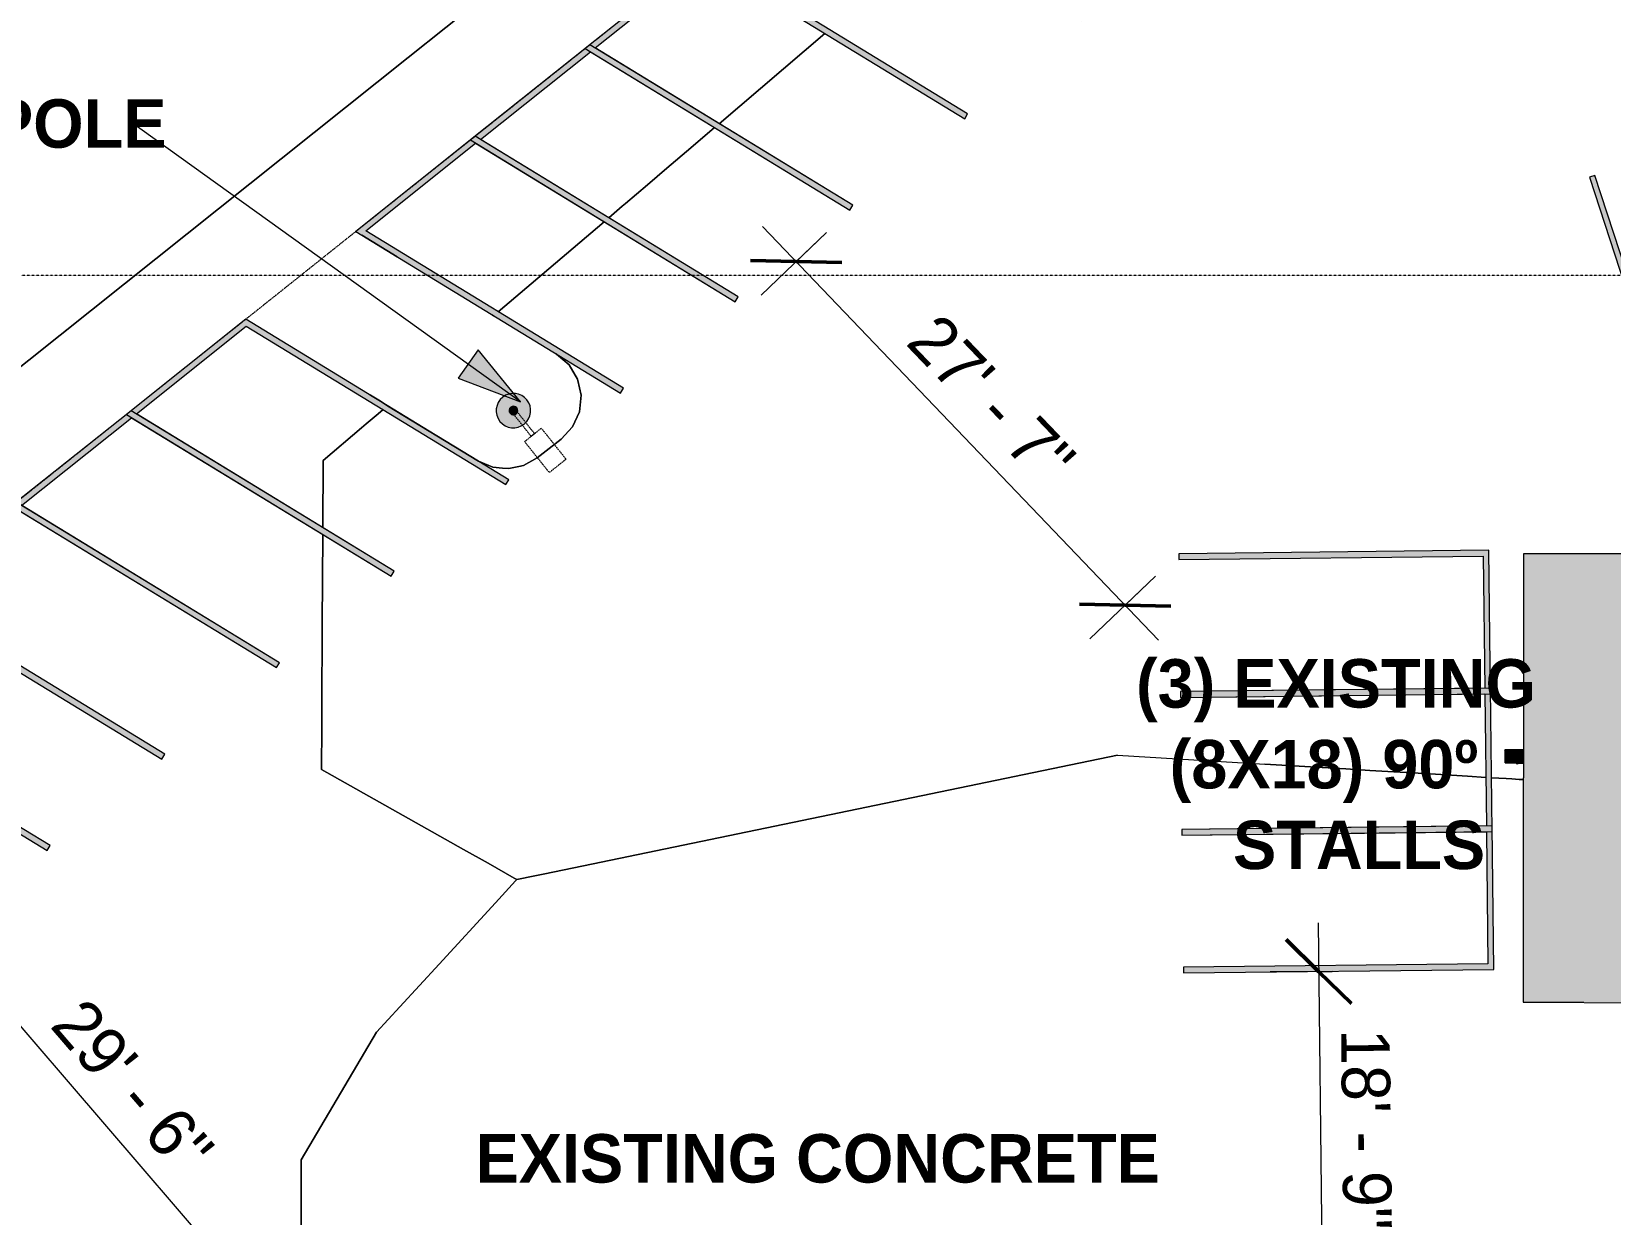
# Model space of a CAD drawing. Header units: inches. Extents: x -5728 to 634, y 9881 to 15115.
# Drawn here: x -3214 to -2115, y 12022 to 12846 of the extents above; entities that cross this region are included whole.
import ezdxf

# ---------------------------------------------------------------- set-up
doc = ezdxf.new("R2010")
doc.units = ezdxf.units.IN
doc.header["$MEASUREMENT"] = 0
for name, pattern in [('Aligning Line 1_8_', [0.25, 0.125, -0.125]), ('Dash_2_', [0.25, 0.125, -0.125]), ('Double Dash 3_8_', [1, 0.375, -0.125, 0.125, -0.125, 0.125, -0.125])]:
    doc.linetypes.add(name, pattern=pattern)
for name, color, linetype, lineweight in [('A-ANNO-DIMS', 211, 'Continuous', 9), ('A-ANNO-DIMS-360', 211, 'Continuous', 9), ('A-ROOF', 132, 'Continuous', 9), ('C-PRKG', 3, 'Continuous', 9), ('C-PRKG-IDEN', 70, 'Continuous', 9), ('C-PROP-LINE', 91, 'Double Dash 3_8_', 9), ('C-TOPO', 7, 'Continuous', 9), ('E-LITE-EQPM', 33, 'Continuous', 9), ('E-LITE-EQPM-HDLN', 30, 'Dash_2_', 9), ('G-ANNO-SYMB', 111, 'Aligning Line 1_8_', 9), ('G-ANNO-TEXT', 231, 'Continuous', 9)]:
    doc.layers.add(name, color=color, linetype=linetype, lineweight=lineweight)
doc.styles.add('Century Gothic', font='ufonts.com_century-gothic.ttf', dxfattribs={"height": 33.75})
doc.styles.add('Century Gothic_B', font='GOTHICB.TTF', dxfattribs={"height": 33.75})
doc.dimstyles.new('OD__1__Tol__', dxfattribs={"dimscale": 12, "dimtxt": 35.240679, "dimasz": 3.75, "dimexe": 2.8125, "dimexo": 1.875, "dimgap": 0.46875, "dimtad": 1, "dimdec": 0, "dimzin": 3, "dimdsep": 46, "dimlunit": 4, "dimtxsty": 'Century Gothic', "dimblk1": 'OBLIQUE', "dimblk2": 'OBLIQUE', "dimsah": 1, "dimcen": 0.09, "dimdle": 2.8125, "dimazin": 0, "dimtfac": 1, "dimtdec": 4, "dimtix": 1, "dimtmove": 0, "dimatfit": 3, "dimfxl": 1, "dimtvp": 1, "dimtfill": 1, "dimfrac": 2, "dimtolj": 1, "dimtzin": 0, "dimarcsym": 2})

# ---------------------------------------------------------------- blocks, each defined once
blk = doc.blocks.new('Walls 1 - Walls 1-1277454-SITE PLAN')
at = {"layer": 'A-ROOF'}
blk.add_hatch(color=254, dxfattribs=at).paths.add_polyline_path([(-1117.1, 10379.2), (-1117, 11208.4), (-1069, 11208.4), (-1069, 11353), (-1117, 11353), (-1116.8, 12482.2), (-2175.1, 12482.3), (-2175.2, 12169.9), (-1958, 12169), (-1956.8, 11915.8), (-1585.5, 11918.8), (-1585.5, 11774.1), (-1577.8, 11774.1), (-1577.8, 10643), (-1938.6, 10642.4), (-1938.6, 10381.4), (-1197.1, 10379.4)], flags=0)
for p, q in [((-2175.1, 12482.3), (-2175.2, 12169.9)), ((-1116.8, 12482.2), (-2175.1, 12482.3)), ((-2175.2, 12169.9), (-1958, 12169))]:
    blk.add_line(p, q, dxfattribs=at)
blk = doc.blocks.new('321723 - Pavement Markings - Parking - Angled - _8X18_ 70º-1523153-SITE PLAN')
at = {"layer": 'C-PRKG'}
h = blk.add_hatch(color=256, dxfattribs=at)
h.paths.add_polyline_path([(993.3, -203), (997.1, -201.6), (959.1, -103.1), (925.2, -4), (919.4, 0), (964.5, -123.9)], flags=0)
h.paths.add_polyline_path([(1099.2, -201.6), (1027.3, -4), (1061.3, -103.1), (1098.4, -199.4)], flags=0)
h.paths.add_polyline_path([(1025.9, 0), (1024.5, -2), (1027.3, -4)], flags=0)
h.paths.add_polyline_path([(1021.6, 0), (1021.8, -0.2), (1022.3, 0)], flags=0)
h.paths.add_polyline_path([(923.7, 0), (925.2, -4), (1023.1, -4), (1021.6, 0), (939, 0)], flags=0)
h.paths.add_polyline_path([(919.4, 0), (922.3, -2), (923.7, 0), (920.1, 0)], flags=0)
h = blk.add_hatch(color=256, dxfattribs=at)
h.paths.add_polyline_path([(1027.3, -4), (1024.5, -2), (1025.9, 0)], flags=0)
h.paths.add_polyline_path([(1095.5, -203), (1099.2, -201.6), (1061.3, -103.1), (1027.3, -4), (1125.2, -4), (1123.8, 0), (1021.6, 0), (1093.9, -198.6)], flags=0)
h.paths.add_polyline_path([(1201.4, -201.6), (1129.5, -4), (1163.4, -103.1), (1200.5, -199.4)], flags=0)
h.paths.add_polyline_path([(1126.6, -2), (1129.5, -4), (1128, 0), (1126.8, -1.8)], flags=0)
h = blk.add_hatch(color=256, dxfattribs=at)
h.paths.add_polyline_path([(1129.5, -4), (1126.6, -2), (1128, 0)], flags=0)
h.paths.add_polyline_path([(1197.6, -203), (1201.4, -201.6), (1163.4, -103.1), (1129.5, -4), (1227.4, -4), (1299.8, -203), (1303.6, -201.6), (1230.2, 0), (1123.8, 0), (1195.8, -197.9)], flags=0)
h = blk.add_hatch(color=256, dxfattribs=at)
h.paths.add_polyline_path([(789, -203), (792.8, -201.6), (754.8, -103.1), (720.8, -4), (715.1, 0), (787.6, -199.2)], flags=0)
h.paths.add_polyline_path([(894.9, -201.6), (824.4, -8.2), (857, -103.1), (894.1, -199.4)], flags=0)
h.paths.add_polyline_path([(817.3, 0), (817.5, -0.2), (818, 0)], flags=0)
h.paths.add_polyline_path([(719.4, 0), (720.8, -4), (818.7, -4), (817.3, 0), (791.3, 0)], flags=0)
h.paths.add_polyline_path([(715.1, 0), (718, -2), (719.4, 0), (715.8, 0)], flags=0)
h.paths.add_polyline_path([(820.1, -2), (823, -4), (821.5, 0), (820.3, -1.8)], flags=0)
h = blk.add_hatch(color=256, dxfattribs=at)
h.paths.add_polyline_path([(891.2, -203), (894.9, -201.6), (857, -103.1), (823, -4), (817.3, 0), (885.2, -186.6)], flags=0)
h.paths.add_polyline_path([(997.1, -201.6), (925.2, -4), (959.1, -103.1), (996.2, -199.4)], flags=0)
h.paths.add_polyline_path([(821.5, 0), (823, -4), (920.9, -4), (919.4, 0), (830.8, 0)], flags=0)
h.paths.add_polyline_path([(817.5, -0.2), (820.1, -2), (821.5, 0), (818.2, -0.1)], flags=0)
h.paths.add_polyline_path([(922.3, -2), (925.2, -4), (923.7, 0), (922.4, -1.8)], flags=0)
for p, q in [((817.3, 0), (891.2, -203)), ((894.9, -201.6), (821.5, 0)), ((919.4, 0), (993.3, -203)), ((997.1, -201.6), (923.7, 0)), ((1021.6, 0), (1095.5, -203)), ((1128, 0), (1021.6, 0)), ((1099.2, -201.6), (1025.9, 0)), ((1123.8, 0), (1197.6, -203)), ((1230.2, 0), (1123.8, 0)), ((1201.4, -201.6), (1128, 0)), ((1303.6, -201.6), (1230.2, 0)), ((818.7, -4), (891.2, -203)), ((894.9, -201.6), (823, -4)), ((920.9, -4), (993.3, -203)), ((997.1, -201.6), (925.2, -4)), ((1023.1, -4), (1095.5, -203)), ((1099.2, -201.6), (1027.3, -4)), ((1027.3, -4), (1125.2, -4)), ((1125.2, -4), (1197.6, -203)), ((1201.4, -201.6), (1129.5, -4)), ((1129.5, -4), (1227.4, -4)), ((1227.4, -4), (1299.8, -203)), ((891.2, -203), (894.9, -201.6)), ((891.2, -203), (894.9, -201.6)), ((993.3, -203), (997.1, -201.6)), ((993.3, -203), (997.1, -201.6)), ((1095.5, -203), (1099.2, -201.6)), ((1095.5, -203), (1099.2, -201.6)), ((1197.6, -203), (1201.4, -201.6)), ((1197.6, -203), (1201.4, -201.6)), ((1299.8, -203), (1303.6, -201.6))]:
    blk.add_line(p, q, dxfattribs=at)
blk = doc.blocks.new('321723 - Pavement Markings - Parking - Angled - EXISTING _8X18_ 70º-1523180-SITE PLAN')
at = {"layer": 'C-PRKG'}
h = blk.add_hatch(color=254, dxfattribs=at)
h.paths.add_polyline_path([(0, 0), (102.2, 0), (103.6, 4), (5.7, 4), (77.6, 201.6), (73.9, 203), (3.5, 9.6)], flags=0)
h.paths.add_polyline_path([(106.4, 0), (107.9, 4), (105, 2), (105.6, 1.1)], flags=0)
for p, q in [((73.9, 203), (0, 0)), ((5.7, 4), (77.6, 201.6)), ((77.6, 201.6), (73.9, 203))]:
    blk.add_line(p, q, dxfattribs=at)
blk = doc.blocks.new('321723 - Pavement Markings - Parking - Angled - EXISTING _8X18_ 90º-1523258-SITE PLAN')
at = {"layer": 'C-PRKG'}
h = blk.add_hatch(color=254, dxfattribs=at)
h.paths.add_polyline_path([(100, -216), (99.8, -0.2), (96, 0), (98, -2), (96, -4), (96, -216)], flags=0)
h.paths.add_polyline_path([(96, -4), (96, 0), (0, 0), (0, -216), (4, -216), (4, -4), (96, -4)], flags=0)
h = blk.add_hatch(color=254, dxfattribs=at)
h.paths.add_polyline_path([(196, -216), (196, 0), (192, 0), (194, -2), (192, -4), (192, -216)], flags=0)
h.paths.add_polyline_path([(96, 0), (96, -4), (98, -2), (96, 0)], flags=0)
h.paths.add_polyline_path([(192, -4), (192, 0), (100, 0), (100, -4), (192, -4)], flags=0)
h = blk.add_hatch(color=254, dxfattribs=at)
h.paths.add_polyline_path([(292, -216), (292, 0), (196, 0), (196, -4), (288, -4), (288, -216)], flags=0)
h.paths.add_polyline_path([(194, -2), (192, 0), (192, -4)], flags=0)
for p, q in [((0, 0), (0, -216)), ((100, 0), (0, 0)), ((96, 0), (96, -216)), ((196, 0), (96, 0)), ((100, -216), (100, 0)), ((192, 0), (192, -216)), ((292, 0), (192, 0)), ((196, -216), (196, 0)), ((292, -216), (292, 0)), ((4, -216), (4, -4)), ((4, -4), (96, -4)), ((96, -4), (96, -216)), ((100, -216), (100, -4)), ((100, -4), (192, -4)), ((192, -4), (192, -216)), ((196, -216), (196, -4)), ((196, -4), (288, -4)), ((288, -4), (288, -216)), ((0, -216), (4, -216)), ((96, -216), (100, -216)), ((96, -216), (100, -216)), ((192, -216), (196, -216)), ((192, -216), (196, -216)), ((288, -216), (292, -216))]:
    blk.add_line(p, q, dxfattribs=at)
blk = doc.blocks.new('321723 - Pavement Markings - Parking - Angled - _8X18_ 70º-V5-SITE PLAN')
at = {"layer": 'C-PRKG'}
h = blk.add_hatch(color=256, dxfattribs=at)
h.paths.add_polyline_path([(73.9, -203), (77.6, -201.6), (5.7, -4), (103.6, -4), (102.2, 0), (0, 0), (65.5, -179.9)], flags=0)
h.paths.add_polyline_path([(179.8, -201.6), (107.9, -4), (141.8, -103.1), (178.9, -199.4)], flags=0)
h.paths.add_polyline_path([(105, -2), (107.9, -4), (106.4, 0), (105.1, -1.8)], flags=0)
h = blk.add_hatch(color=256, dxfattribs=at)
h.paths.add_polyline_path([(107.9, -4), (105, -2), (106.4, 0)], flags=0)
h.paths.add_polyline_path([(210, -4), (244, -103.1), (281.1, -199.3), (216.5, -21.6)], flags=0)
h.paths.add_polyline_path([(208.6, 0), (207.2, -2), (210, -4)], flags=0)
h.paths.add_polyline_path([(204.3, 0), (204.6, -0.2), (205, 0)], flags=0)
h.paths.add_polyline_path([(176, -203), (179.8, -201.6), (141.6, -102.4), (107.9, -4), (205.8, -4), (204.3, 0), (102.2, 0), (163.7, -169)], flags=0)
h = blk.add_hatch(color=256, dxfattribs=at)
h.paths.add_polyline_path([(210, -4), (207.2, -2), (208.6, 0)], flags=0)
h.paths.add_polyline_path([(278.2, -203), (282, -201.6), (242.6, -99.1), (210, -4), (307.9, -4), (306.5, 0), (204.3, 0), (249.7, -124.6)], flags=0)
h.paths.add_polyline_path([(384.1, -201.6), (314.5, -10.8), (347.4, -106.5), (383.2, -199.4)], flags=0)
h.paths.add_polyline_path([(309.3, -2), (312.2, -4), (310.7, 0), (309.5, -1.8)], flags=0)
h = blk.add_hatch(color=256, dxfattribs=at)
h.paths.add_polyline_path([(312.2, -4), (309.3, -2), (310.7, 0)], flags=0)
h.paths.add_polyline_path([(380.4, -203), (384.1, -201.6), (346.2, -103.1), (312.2, -4), (410.1, -4), (408.6, 0), (326.1, 0), (326.1, 0), (306.5, 0), (354.4, -131.7)], flags=0)
h.paths.add_polyline_path([(486.3, -201.6), (414.4, -4), (448.3, -103.1), (485.5, -199.7)], flags=0)
h.paths.add_polyline_path([(411.5, -2), (414.4, -4), (412.9, 0), (411.6, -1.8)], flags=0)
for p, q in [((0, 0), (73.9, -203)), ((106.4, 0), (0, 0)), ((102.2, 0), (176, -203)), ((208.6, 0), (102.2, 0)), ((179.8, -201.6), (106.4, 0)), ((204.3, 0), (278.2, -203)), ((310.7, 0), (204.3, 0)), ((282, -201.6), (208.6, 0)), ((306.5, 0), (380.4, -203)), ((384.1, -201.6), (310.7, 0)), ((77.6, -201.6), (5.7, -4)), ((5.7, -4), (103.6, -4)), ((103.6, -4), (176, -203)), ((179.8, -201.6), (107.9, -4)), ((107.9, -4), (205.8, -4)), ((205.8, -4), (278.2, -203)), ((282, -201.6), (210, -4)), ((210, -4), (307.9, -4)), ((307.9, -4), (380.4, -203)), ((384.1, -201.6), (312.2, -4)), ((73.9, -203), (77.6, -201.6)), ((176, -203), (179.8, -201.6)), ((176, -203), (179.8, -201.6)), ((278.2, -203), (282, -201.6)), ((278.2, -203), (282, -201.6)), ((380.4, -203), (384.1, -201.6)), ((380.4, -203), (384.1, -201.6))]:
    blk.add_line(p, q, dxfattribs=at)
blk = doc.blocks.new('265613 - Lighting Poles and Standards - Parking Lot - Generic - 265613 - Lighting Poles and Standards - Parking Lot - Generic-1566120-SITE PLAN')
at = {"layer": 'E-LITE-EQPM'}
h = blk.add_hatch(color=256, dxfattribs=at)
h.paths.add_polyline_path([(6.6, -22.5), (4.3, -21.3), (2.3, -20.7), (-0.4, -20.5), (-2.4, -20.7), (-4.9, -21.5), (-7.1, -22.8), (-8.5, -24), (-10, -25.8), (-11.3, -28.4), (-11.8, -30.1), (-12, -32.4), (-11.8, -34.8), (-11.1, -37), (-10, -39.1), (-8.5, -40.9), (-6.7, -42.4), (-4.3, -43.6), (-2.4, -44.2), (0.3, -44.4), (2.3, -44.2), (4.9, -43.3), (6.6, -42.4), (8.4, -40.9), (9.9, -39.1), (11, -37), (11.7, -34.8), (11.9, -32.1), (11.7, -30.1), (11, -27.8), (9.6, -25.4), (8.4, -24)], flags=0)
h.paths.add_polyline_path([(2.1, -30.3), (2.6, -30.9), (2.9, -31.7), (2.9, -32.5), (2.9, -33.2), (2.6, -33.9), (1.8, -34.8), (1.5, -35), (0.7, -35.3), (-0.2, -35.4), (-1, -35.3), (-1.9, -34.8), (-2.2, -34.5), (-2.6, -33.9), (-2.9, -33.2), (-3, -32.3), (-2.9, -31.7), (-2.6, -30.9), (-2.1, -30.3), (-1.5, -29.8), (-0.8, -29.5), (0.1, -29.5), (0.8, -29.6), (1.5, -29.8)], flags=0)
blk.add_hatch(color=256, dxfattribs=at).paths.add_polyline_path([(2.1, -30.3), (1.5, -29.8), (0.7, -29.5), (0, -29.4), (-0.8, -29.5), (-1.5, -29.8), (-2.2, -30.3), (-2.7, -31), (-2.9, -31.7), (-3, -32.4), (-2.9, -33.2), (-2.6, -33.9), (-1.9, -34.8), (-1.5, -35), (-0.8, -35.3), (0, -35.4), (0.7, -35.3), (1.8, -34.8), (2.1, -34.6), (2.6, -33.9), (2.9, -33.2), (3, -32.4), (2.9, -31.7), (2.6, -30.9), (2.1, -30.4)], flags=0)
blk.add_line((-1.7, -10.7), (1.6, -10.7), dxfattribs=at)
for radius, start, end in [(12, 360, 180), (12, 180, 360), (3, 360, 180), (3, 180, 360)]:
    blk.add_arc((0, -32.4), radius, start, end, dxfattribs=at)
at = {"layer": 'E-LITE-EQPM-HDLN'}
for p, q in [((-7.5, -10.7), (-7.5, 16.9)), ((-7.5, 16.9), (7.4, 16.9)), ((7.4, 16.9), (7.4, -10.7)), ((7.4, -10.7), (-7.5, -10.7)), ((-1.5, -10.7), (-1.5, -29.8)), ((1.5, -10.7), (1.5, -29.8))]:
    blk.add_line(p, q, dxfattribs=at)
blk = doc.blocks.new('Pathway_Cooper_Streetworks_WKP_Pak_Glass - Pathway_Cooper_Streetworks_WKP_Pak_Glass-V11-SITE PLAN')
at = {"layer": 'E-LITE-EQPM'}
for points in [[(-2179.4, 12335.7), (-2179.1, 12336), (-2187.8, 12345.7), (-2188.2, 12345.4), (-2179.5, 12335.8)], [(-2180.3, 12336.6), (-2187.9, 12345), (-2187.9, 12336.6), (-2187.4, 12336.6)], [(-2179.4, 12336.3), (-2179.3, 12336.5), (-2187.5, 12345.4), (-2187.5, 12345.4), (-2179.5, 12336.5)], [(-2175.1, 12336.5), (-2175.2, 12345.6), (-2187.4, 12345.5), (-2179.1, 12336.5), (-2175.2, 12336.5)]]:
    blk.add_hatch(color=256, dxfattribs=at).paths.add_polyline_path(points, flags=0)
for p, q in [((-2187.8, 12345.7), (-2188.2, 12345.4)), ((-2188.2, 12345.4), (-2179.4, 12335.7)), ((-2187.9, 12345), (-2187.9, 12336.6)), ((-2187.8, 12345), (-2187.9, 12345)), ((-2187.9, 12345), (-2187.9, 12336.6)), ((-2179.1, 12336), (-2187.8, 12345.7)), ((-2187.8, 12336.7), (-2187.8, 12345)), ((-2175.1, 12345.6), (-2187.5, 12345.6)), ((-2187.4, 12345.5), (-2187.5, 12345.4)), ((-2179.2, 12336.5), (-2187.4, 12345.5)), ((-2187.9, 12336.6), (-2180.3, 12336.6)), ((-2187.9, 12336.6), (-2180.3, 12336.6)), ((-2180.4, 12336.7), (-2187.8, 12336.7)), ((-2179.2, 12336.5), (-2179.4, 12336.3)), ((-2179.1, 12336), (-2179.4, 12335.7)), ((-2179.3, 12336.5), (-2175.1, 12336.5))]:
    blk.add_line(p, q, dxfattribs=at)
blk = doc.blocks.new('Family - ___-1416994-SITE PLAN')
at = {"layer": 'C-PROP-LINE'}
blk.add_line((-933.8, 14438.2), (-4387, 11682.6), dxfattribs=at)
blk = doc.blocks.new('Family - ___-1442676-SITE PLAN')
at = {"layer": 'C-PROP-LINE'}
blk.add_line((-924.2, 14353.7), (-4154.5, 11776), dxfattribs=at)
blk = doc.blocks.new('DIMBLOCK3-SITE PLAN')
at = {"layer": 'A-ANNO-DIMS-360'}
for p, q in [((-2318, 12225.1), (-2314.7, 11932.4)), ((-2308.3, 12191.4), (-2351.4, 12191)), ((-2317.7, 12191.3), (-2308.3, 12191.4)), ((-2314.5, 11966.2), (-2348.8, 11965.8)), ((-2315.1, 11966.2), (-2314.5, 11966.2))]:
    blk.add_line(p, q, dxfattribs=at)
at = {"layer": 'A-ANNO-DIMS-360', "lineweight": 50}
for p, q in [((-2317.7, 12191.3), (-2340.4, 12213.6)), ((-2317.7, 12191.3), (-2294.9, 12169.1)), ((-2315.1, 11966.2), (-2337.8, 11988.4)), ((-2315.1, 11966.2), (-2292.3, 11944))]:
    blk.add_line(p, q, dxfattribs=at)
at = {"layer": 'A-ANNO-DIMS-360', "color": 0, "insert": (-2268.3, 12151.5), "char_height": 33.75, "width": 173.183, "attachment_point": 1, "rotation": 270.6523, "line_spacing_factor": 0.984502, "style": 'Century Gothic', "bg_fill": 3, "box_fill_scale": 1.25, "bg_fill_color": 256, "bg_fill_true_color": 13158600, "bg_fill_transparency": 0}
blk.add_mtext('18\' - 9"', dxfattribs=at)
blk = doc.blocks.new('_Oblique')
at = {"color": 0, "linetype": 'ByBlock', "lineweight": -2}
blk.add_line((-0.5, -0.5), (0.5, 0.5), dxfattribs=at)
blk = doc.blocks.new('DIMBLOCK4-SITE PLAN')
at = {"layer": 'A-ANNO-DIMS-360'}
for p, q in [((-3303.4, 12248.4), (-3028.8, 11928.7)), ((-3425.5, 12099.1), (-3255.8, 12244.8)), ((-3281.5, 12222.8), (-3425.5, 12099.1)), ((-3194.9, 11830.6), (-3025.2, 11976.3)), ((-3050.8, 11954.3), (-3194.9, 11830.6))]:
    blk.add_line(p, q, dxfattribs=at)
at = {"layer": 'A-ANNO-DIMS-360', "lineweight": 50}
for p, q in [((-3281.5, 12222.8), (-3313.2, 12225.2)), ((-3281.5, 12222.8), (-3249.7, 12220.4)), ((-3050.8, 11954.3), (-3082.5, 11956.7)), ((-3050.8, 11954.3), (-3019.1, 11951.9))]:
    blk.add_line(p, q, dxfattribs=at)
at = {"layer": 'A-ANNO-DIMS-360', "color": 0, "insert": (-3176.1, 12175.2), "char_height": 33.75, "width": 173.183, "attachment_point": 1, "rotation": 310.6602, "line_spacing_factor": 0.984502, "style": 'Century Gothic', "bg_fill": 3, "box_fill_scale": 1.25, "bg_fill_color": 256, "bg_fill_true_color": 13158600, "bg_fill_transparency": 0}
blk.add_mtext('29\' - 6"', dxfattribs=at)
blk = doc.blocks.new('DIMBLOCK5-SITE PLAN')
at = {"layer": 'A-ANNO-DIMS-360'}
for p, q in [((-2429.2, 12422), (-2704.9, 12710.2)), ((-2660.3, 12706.1), (-2705.9, 12662.4)), ((-2681.5, 12685.8), (-2660.3, 12706.1)), ((-2431.3, 12466.7), (-2476.9, 12423.1)), ((-2452.5, 12446.4), (-2431.3, 12466.7))]:
    blk.add_line(p, q, dxfattribs=at)
at = {"layer": 'A-ANNO-DIMS-360', "lineweight": 50}
for p, q in [((-2681.5, 12685.8), (-2713.3, 12686.5)), ((-2681.5, 12685.8), (-2649.7, 12685.1)), ((-2452.5, 12446.4), (-2484.3, 12447.1)), ((-2452.5, 12446.4), (-2420.7, 12445.7))]:
    blk.add_line(p, q, dxfattribs=at)
at = {"layer": 'A-ANNO-DIMS-360', "color": 0, "insert": (-2581.6, 12652), "char_height": 33.75, "width": 173.183, "attachment_point": 1, "rotation": 313.7305, "line_spacing_factor": 0.984502, "style": 'Century Gothic', "bg_fill": 3, "box_fill_scale": 1.25, "bg_fill_color": 256, "bg_fill_true_color": 13158600, "bg_fill_transparency": 0}
blk.add_mtext('27\' - 7"', dxfattribs=at)

msp = doc.modelspace()

# ---------------------------------------------------------------- hatches: boundary and pattern name
at = {"layer": 'G-ANNO-TEXT'}
msp.add_hatch(color=256, dxfattribs=at).paths.add_polyline_path([(-2873.3, 12588.2), (-2902.9, 12624.3), (-2916.9, 12604.7)], flags=0)

# ---------------------------------------------------------------- linework, layer by layer
at = {"layer": 'C-TOPO'}
for p, q in [((-2891.6, 12875.9), (-2951.7, 12828)), ((-2951.7, 12828), (-2891.6, 12875.9)), ((-2661.4, 12844.7), (-2735.1, 12781.9)), ((-2735.1, 12781.9), (-2661.4, 12844.7)), ((-2951.7, 12828), (-3407.7, 12464.1)), ((-3407.7, 12464.1), (-2951.7, 12828)), ((-2738.3, 12779.2), (-2754.8, 12765.1)), ((-2754.8, 12765.1), (-2738.3, 12779.2)), ((-2754.8, 12765.1), (-2771.6, 12750.8)), ((-2771.6, 12750.8), (-2754.8, 12765.1)), ((-2771.6, 12750.8), (-2785, 12739.4)), ((-2785, 12739.4), (-2771.6, 12750.8)), ((-2785, 12739.4), (-2800.2, 12726.4)), ((-2800.2, 12726.4), (-2785, 12739.4)), ((-2802.5, 12724.4), (-2812, 12716.4)), ((-2812, 12716.4), (-2802.5, 12724.4)), ((-2800.2, 12726.4), (-2802.5, 12724.4)), ((-2802.5, 12724.4), (-2800.2, 12726.4)), ((-2815.2, 12713.6), (-2853.6, 12680.9)), ((-2853.6, 12680.9), (-2815.2, 12713.6)), ((-2959.3, 12689.2), (-2983.9, 12704.2)), ((-2983.9, 12704.2), (-2959.3, 12689.2)), ((-2853.6, 12680.9), (-2888.9, 12650.8)), ((-2888.9, 12650.8), (-2853.6, 12680.9)), ((-2892.1, 12648.1), (-2892.8, 12648.5)), ((-2892.8, 12648.5), (-2892.1, 12648.1)), ((-2848.6, 12621.6), (-2849.5, 12622.1)), ((-2849.5, 12622.1), (-2848.6, 12621.6)), ((-2839.5, 12613.9), (-2848.3, 12621.4)), ((-2848.3, 12621.4), (-2839.5, 12613.9)), ((-2833.6, 12603.9), (-2839.5, 12613.9)), ((-2839.5, 12613.9), (-2833.6, 12603.9)), ((-2833.4, 12602.9), (-2833.6, 12603.9)), ((-2833.6, 12603.9), (-2833.4, 12602.9)), ((-2831.1, 12592.7), (-2833.4, 12602.9)), ((-2833.4, 12602.9), (-2831.1, 12592.7)), ((-2978.7, 12593.2), (-2977.8, 12592.7)), ((-2977.8, 12592.7), (-2978.7, 12593.2)), ((-2977.8, 12592.7), (-2970.9, 12588.5)), ((-2970.9, 12588.5), (-2977.8, 12592.7)), ((-2970.9, 12588.5), (-2965.9, 12585.4)), ((-2965.9, 12585.4), (-2970.9, 12588.5)), ((-2832.3, 12581.2), (-2831.1, 12592.7)), ((-2831.1, 12592.7), (-2832.3, 12581.2)), ((-2972.6, 12579.8), (-2980.8, 12572.8)), ((-2980.8, 12572.8), (-2972.6, 12579.8)), ((-2969.1, 12582.7), (-2972.6, 12579.8)), ((-2972.6, 12579.8), (-2969.1, 12582.7)), ((-2965.9, 12585.4), (-2902.7, 12546.8)), ((-2902.7, 12546.8), (-2965.9, 12585.4)), ((-2837.1, 12570.7), (-2832.3, 12581.2)), ((-2832.3, 12581.2), (-2837.1, 12570.7)), ((-2984.1, 12570), (-3010.9, 12547.3)), ((-3010.9, 12547.3), (-2984.1, 12570)), ((-2980.8, 12572.8), (-2984.1, 12570)), ((-2984.1, 12570), (-2980.8, 12572.8)), ((-2845, 12562.2), (-2837.1, 12570.7)), ((-2837.1, 12570.7), (-2845, 12562.2)), ((-2861.9, 12549.1), (-2845, 12562.2)), ((-2845, 12562.2), (-2861.9, 12549.1)), ((-3010.9, 12547.3), (-3011.1, 12500.5)), ((-3011.1, 12500.5), (-3010.9, 12547.3)), ((-2902.7, 12546.8), (-2892.7, 12542.6)), ((-2892.7, 12542.6), (-2902.7, 12546.8)), ((-2892.7, 12542.6), (-2885.9, 12542)), ((-2885.9, 12542), (-2892.7, 12542.6)), ((-2880.4, 12541.9), (-2874.5, 12543.2)), ((-2874.5, 12543.2), (-2880.4, 12541.9)), ((-2874.5, 12543.2), (-2871.4, 12543.8)), ((-2871.4, 12543.8), (-2874.5, 12543.2)), ((-2871.4, 12543.8), (-2861.9, 12549.1)), ((-2861.9, 12549.1), (-2871.4, 12543.8)), ((-2885.9, 12542), (-2882, 12541.6)), ((-2882, 12541.6), (-2885.9, 12542)), ((-2882, 12541.6), (-2880.4, 12541.9)), ((-2880.4, 12541.9), (-2882, 12541.6)), ((-3011.1, 12495.8), (-3011.4, 12433.3)), ((-3011.4, 12433.3), (-3011.1, 12495.8)), ((-3011.4, 12433.3), (-3011.7, 12373.9)), ((-3011.7, 12373.9), (-3011.4, 12433.3)), ((-3011.7, 12373.9), (-3011.8, 12360.4)), ((-3011.8, 12360.4), (-3011.7, 12373.9)), ((-3011.8, 12360.4), (-3011.9, 12333.9)), ((-3011.9, 12333.9), (-3011.8, 12360.4)), ((-3011.9, 12333.9), (-3011.9, 12331.9)), ((-3011.9, 12331.9), (-3011.9, 12333.9)), ((-2497, 12333.8), (-2587.8, 12315)), ((-2587.8, 12315), (-2497, 12333.8)), ((-2457.7, 12341.9), (-2497, 12333.8)), ((-2497, 12333.8), (-2457.7, 12341.9)), ((-2457.7, 12341.9), (-2355.1, 12335.8)), ((-2457.7, 12341.9), (-2355.1, 12335.8)), ((-2319.4, 12333.6), (-2355.1, 12335.8)), ((-2355.1, 12335.8), (-2319.4, 12333.6)), ((-3011.9, 12331.9), (-2938.7, 12290.7)), ((-2938.7, 12290.7), (-3011.9, 12331.9)), ((-2298.7, 12332.4), (-2319.4, 12333.6)), ((-2319.4, 12333.6), (-2298.7, 12332.4)), ((-2282, 12331.4), (-2298.7, 12332.4)), ((-2298.7, 12332.4), (-2282, 12331.4)), ((-2240.1, 12328.9), (-2282, 12331.4)), ((-2282, 12331.4), (-2240.1, 12328.9)), ((-2214.1, 12327.3), (-2240.1, 12328.9)), ((-2240.1, 12328.9), (-2214.1, 12327.3)), ((-2201.3, 12326.5), (-2214.1, 12327.3)), ((-2214.1, 12327.3), (-2201.3, 12326.5)), ((-2187.2, 12325.7), (-2197.3, 12326.3)), ((-2197.3, 12326.3), (-2187.2, 12325.7)), ((-2183.1, 12325.4), (-2187.2, 12325.7)), ((-2187.2, 12325.7), (-2183.1, 12325.4)), ((-2178.1, 12325.1), (-2183.1, 12325.4)), ((-2183.1, 12325.4), (-2178.1, 12325.1)), ((-2175.1, 12325), (-2178.1, 12325.1)), ((-2178.1, 12325.1), (-2175.1, 12325)), ((-2175.1, 12325), (-2175.1, 12326.2)), ((-2587.8, 12315), (-2741.2, 12283.3)), ((-2741.2, 12283.3), (-2587.8, 12315)), ((-2938.7, 12290.7), (-2913.2, 12276.4)), ((-2913.2, 12276.4), (-2938.7, 12290.7)), ((-2741.2, 12283.3), (-2836.3, 12263.6)), ((-2836.3, 12263.6), (-2741.2, 12283.3)), ((-2913.2, 12276.4), (-2896, 12266.7)), ((-2896, 12266.7), (-2913.2, 12276.4)), ((-2896, 12266.7), (-2877.7, 12256.4)), ((-2877.7, 12256.4), (-2896, 12266.7)), ((-2863.5, 12258), (-2875.9, 12255.4)), ((-2875.9, 12255.4), (-2863.5, 12258)), ((-2857.7, 12259.2), (-2863.5, 12258)), ((-2863.5, 12258), (-2857.7, 12259.2)), ((-2836.3, 12263.6), (-2857.7, 12259.2)), ((-2857.7, 12259.2), (-2836.3, 12263.6)), ((-2876.8, 12254.4), (-2890.9, 12239.1)), ((-2890.9, 12239.1), (-2876.8, 12254.4)), ((-2877.7, 12256.4), (-2875.9, 12255.4)), ((-2875.9, 12255.4), (-2877.7, 12256.4)), ((-2875.9, 12255.4), (-2876.8, 12254.4)), ((-2876.8, 12254.4), (-2875.9, 12255.4)), ((-2890.9, 12239.1), (-2930.1, 12196.4)), ((-2930.1, 12196.4), (-2890.9, 12239.1)), ((-2930.1, 12196.4), (-2957.5, 12166.6)), ((-2957.5, 12166.6), (-2930.1, 12196.4)), ((-2133.1, 12169.7), (-2175.2, 12169.9)), ((-2957.5, 12166.6), (-2973.6, 12149.1)), ((-2973.6, 12149.1), (-2957.5, 12166.6)), ((-2973.6, 12149.1), (-3026.2, 12060.2)), ((-3026.2, 12060.2), (-2973.6, 12149.1)), ((-3026.2, 12060.2), (-3026.2, 12038.4)), ((-3026.2, 12038.4), (-3026.2, 12060.2)), ((-3026.2, 12038.4), (-3026.2, 11853)), ((-3026.2, 11853), (-3026.2, 12038.4))]:
    msp.add_line(p, q, dxfattribs=at)
at = {"layer": 'G-ANNO-SYMB'}
msp.add_line((-929, 12676.1), (-4352.7, 12676.1), dxfattribs=at)
at = {"layer": 'G-ANNO-TEXT'}
for p, q in [((-2873.3, 12588.2), (-3145.8, 12783.8)), ((-2902.9, 12624.3), (-2916.9, 12604.7)), ((-2873.3, 12588.2), (-2902.9, 12624.3)), ((-2916.9, 12604.7), (-2873.3, 12588.2))]:
    msp.add_line(p, q, dxfattribs=at)

# ---------------------------------------------------------------- block references
at = {"layer": 'A-ROOF'}
msp.add_blockref('Walls 1 - Walls 1-1277454-SITE PLAN', (0, 0), dxfattribs=at)
at = {"layer": 'C-PRKG'}
for name, p, rotation in [('321723 - Pavement Markings - Parking - Angled - EXISTING _8X18_ 70º-1523180-SITE PLAN', (-2062.3, 12539.1), 38.00619459474451), ('321723 - Pavement Markings - Parking - Angled - _8X18_ 70º-V5-SITE PLAN', (-2988.1, 12706.8), 38.58861115555555), ('321723 - Pavement Markings - Parking - Angled - _8X18_ 70º-1523153-SITE PLAN', (-4026.2, 11878.4), 38.58861115555555), ('321723 - Pavement Markings - Parking - Angled - EXISTING _8X18_ 90º-1523258-SITE PLAN', (-2199.1, 12484.7), 270.6523414608912)]:
    msp.add_blockref(name, p, dxfattribs=dict(at, rotation=rotation))
at = {"layer": 'C-PROP-LINE'}
for name in ['Family - ___-1416994-SITE PLAN', 'Family - ___-1442676-SITE PLAN']:
    msp.add_blockref(name, (0, 0), dxfattribs=at)
at = {"layer": 'E-LITE-EQPM', "rotation": 218.5886111555554}
msp.add_blockref('265613 - Lighting Poles and Standards - Parking Lot - Generic - 265613 - Lighting Poles and Standards - Parking Lot - Generic-1566120-SITE PLAN', (-2858.1, 12556.7), dxfattribs=at)
at = {"layer": 'E-LITE-EQPM'}
msp.add_blockref('Pathway_Cooper_Streetworks_WKP_Pak_Glass - Pathway_Cooper_Streetworks_WKP_Pak_Glass-V11-SITE PLAN', (0, 0), dxfattribs=at)

# ---------------------------------------------------------------- texts
at = {"layer": 'C-PRKG-IDEN', "char_height": 33.75, "attachment_point": 1, "style": 'Century Gothic_B'}
for s, insert, width in [('(3) EXISTING', (-2444.8, 12408.9), 340.875), ('(8X18) 90º', (-2421.4, 12352.6), 284.062), ('STALLS', (-2377.3, 12296.4), 178.391)]:
    msp.add_mtext(s, dxfattribs=dict(at, insert=insert, width=width))
at = {"layer": 'G-ANNO-TEXT', "insert": (-3508.6, 12798.9), "char_height": 33.75, "width": 439.729, "attachment_point": 1, "style": 'Century Gothic_B'}
msp.add_mtext('20FT LIGHT POLE', dxfattribs=at)
at = {"layer": 'G-ANNO-TEXT', "color": 147, "lineweight": 20, "insert": (-2904.7, 12078), "char_height": 33.75, "width": 566.989, "attachment_point": 1, "style": 'Century Gothic_B'}
msp.add_mtext('EXISTING CONCRETE', dxfattribs=at)

# ---------------------------------------------------------------- next in the draw order: dimensions: what is measured, and where the dimension line sits
at = {"layer": 'A-ANNO-DIMS'}
for base, p1, p2, angle, override, picture, middle in [((-2681.5, 12685.8), (-2415.1, 12482.2), (-2644.1, 12721.6), 313.7305, {"dimpost": '<>', "dimfxl": 331.274213}, 'DIMBLOCK5-SITE PLAN', (-2550.2, 12582.2)), ((-3050.8, 11954.3), (-3442.6, 12084.4), (-3212, 11815.9), 310.6602, {"dimpost": '<>', "dimfxl": 353.984374}, 'DIMBLOCK4-SITE PLAN', (-3148.4, 12103.8)), ((-2315.1, 11966.2), (-2285.8, 12191.7), (-2292, 11966.5), 270.6523, {"dimpost": '<>', "dimfxl": 225.328547}, 'DIMBLOCK3-SITE PLAN', (-2293, 12079))]:
    dim = msp.add_linear_dim(base=base, p1=p1, p2=p2, angle=angle, dimstyle='OD__1__Tol__', override=override, dxfattribs=at)
    dim.commit()
    dim.dimension.update_dxf_attribs({"geometry": picture, "text_midpoint": middle})

doc.saveas('drawing.dxf')
